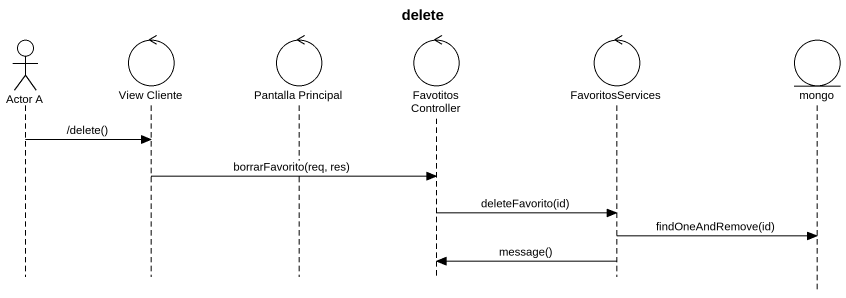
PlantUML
@startuml
title delete
hide footbox
actor "Actor A" as Actor_A
control "View Cliente" as View_Cliente
control "Pantalla Principal" as Pantalla_Principal
control FavotitosController
control FavoritosServices
entity mongo

Actor_A -> View_Cliente : /delete()
View_Cliente -> FavotitosController : borrarFavorito(req, res)
FavotitosController -> FavoritosServices : deleteFavorito(id)
FavoritosServices -> mongo : findOneAndRemove(id)
FavoritosServices -> FavotitosController : message()
@enduml
